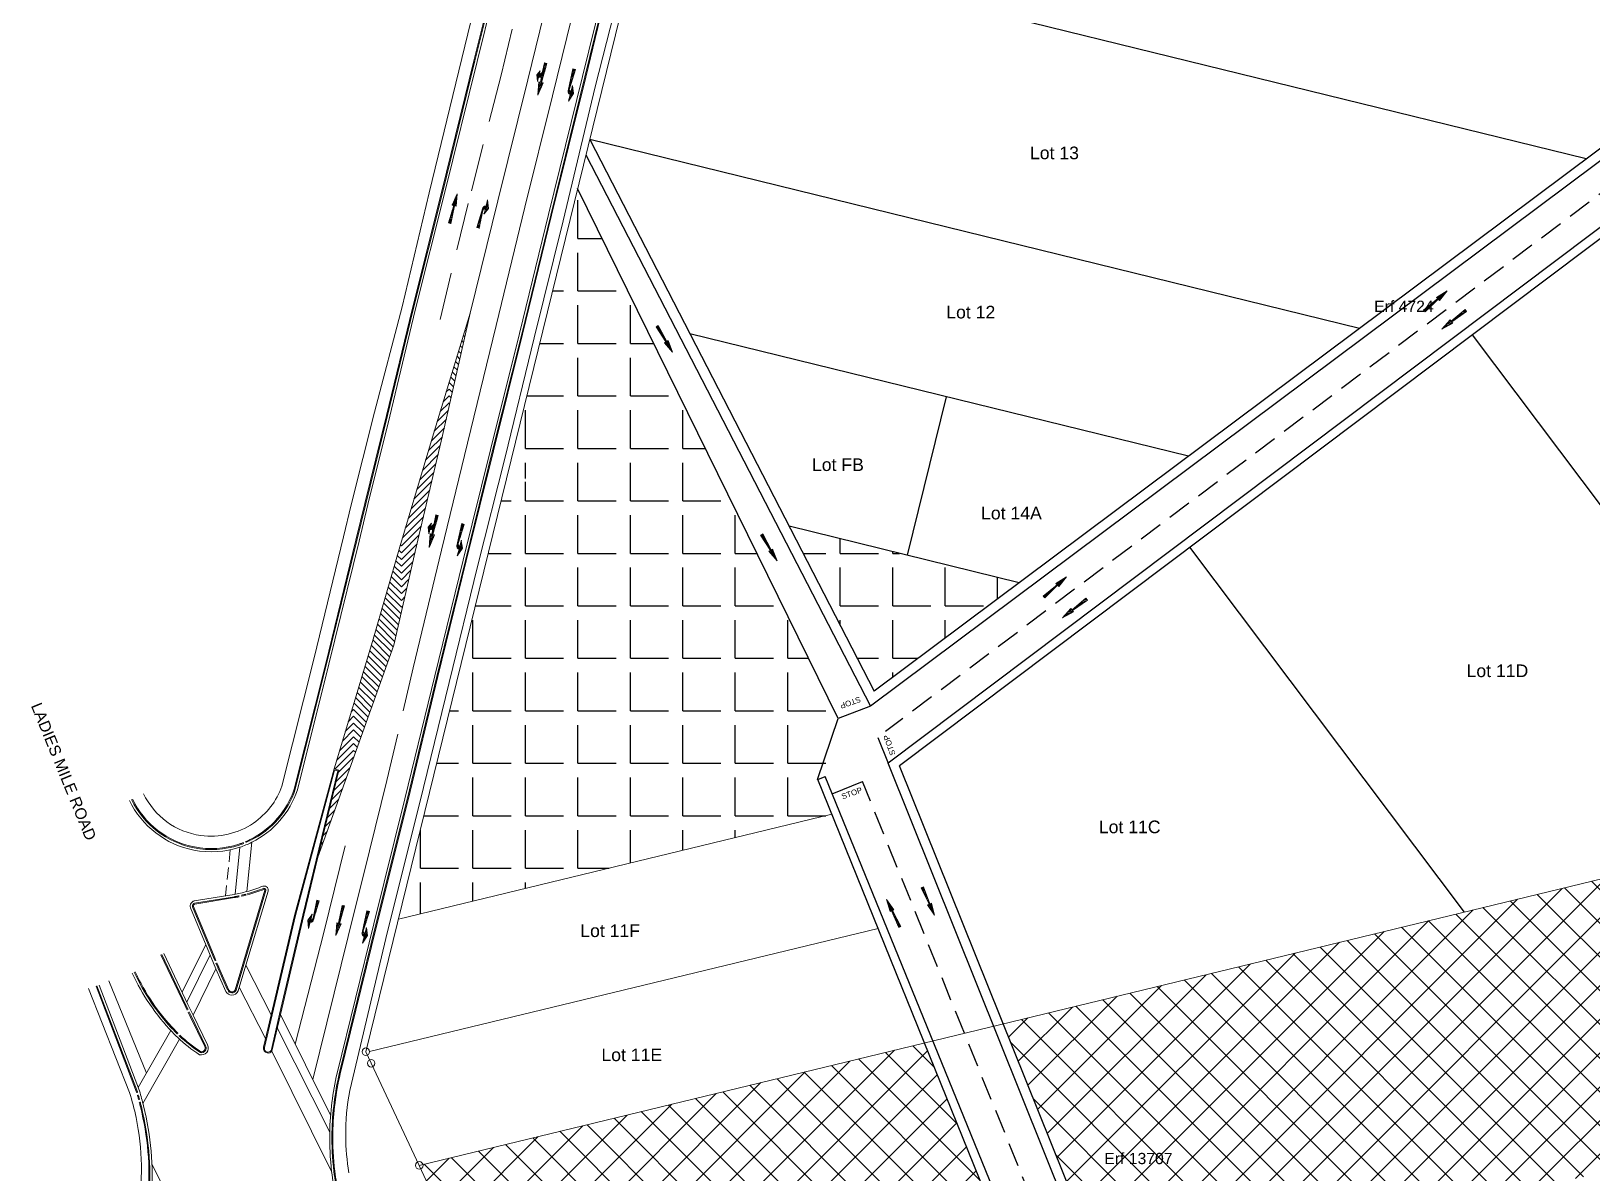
# Model space of a CAD drawing. Header units: metres. Extents: x -178 to 195, y -282 to 282.
# Drawn here: x -163.6 to 44.2, y -33.6 to 118.4 of the extents above; entities that cross this region are included whole.
import ezdxf
from ezdxf.enums import TextEntityAlignment as Align

# ---------------------------------------------------------------- set-up
doc = ezdxf.new("R2010")
doc.units = ezdxf.units.M
doc.linetypes.add('DASHED2', pattern=[9.525, 6.35, -3.175])
doc.linetypes.add('HIDDEN2', pattern=[4.7625, 3.175, -1.5875])
doc.layers.add('CADASTRAL', color=7, linetype='Continuous')
for name, color, linetype, lineweight in [('my_cadastral', 14, 'Continuous', 0), ('my_movement_network', 250, 'Continuous', 0), ('my_open_space', 14, 'Continuous', 0), ('ROAD_PAINT', 12, 'Continuous', 0), ('ROADS', 5, 'Continuous', 0)]:
    doc.layers.add(name, color=color, linetype=linetype, lineweight=lineweight)
doc.styles.add('Arial', font='arial.ttf', dxfattribs={"height": 1.68})
pattern_1 = [(0, (0, 0), (0, 6.985), [5.08, -1.905]), (90, (0, 0), (-6.985, 4e-16), [5.08, -1.905])]

msp = doc.modelspace()

# ---------------------------------------------------------------- hatches: boundary and pattern name
at = {"layer": 'my_cadastral', "linetype": 'HIDDEN2', "lineweight": -3}
h = msp.add_hatch(dxfattribs=at)
h.set_pattern_fill('ANSI37', color=0)
h.paths.add_polyline_path([(-44.67, -16.27), (-111.42, -32.45, -0.357638), (-111.7, -33.02), (-96.18, -66.44, -0.474946), (-95.48, -66.78), (-30.43, -51.42)])
h.paths.add_polyline_path([(96.31, 17.49, -0.226412), (96.04, 17.83), (-34.17, -13.72), (-20.02, -48.96), (75.03, -26.52, -0.628721), (75.73, -25.95)])
h.paths.add_polyline_path([(-69.29, -60.59), (-95.48, -66.78, -0.356504), (-95.76, -67.35), (-75.96, -110.2, -0.474443), (-75.26, -110.54), (-50.37, -104.67)])
h.paths.add_polyline_path([(-21.11, -32.81), (-11.25, -32.81), (-11.25, -30.49), (-21.11, -30.49)], flags=24)
h = msp.add_hatch(dxfattribs=at)
h.set_pattern_fill('ANSI36', color=0)
h.paths.add_polyline_path([(-30.43, -51.42), (-69.29, -60.59), (-50.37, -104.67), (-12.48, -95.73)])
h.paths.add_polyline_path([(75.3, -26.86, -0.227932), (75.03, -26.52), (-20.02, -48.96), (-2.2, -93.3), (49.12, -81.2, -0.628681), (49.82, -80.63)])
h.paths.add_polyline_path([(-17.24, -72.78), (-7.38, -72.78), (-7.38, -70.45), (-17.24, -70.45)], flags=25)
at = {"layer": 'my_open_space', "lineweight": -3, "true_color": 0x58ba48}
h = msp.add_hatch(dxfattribs=at)
h.set_pattern_fill('ANGLE', color=85)
h.set_pattern_definition(pattern_1)
edge = h.paths.add_edge_path()
edge.add_line((-90.83, 97.48), (-100.15, 59.49))
edge.add_line((-100.15, 59.49), (-97.59, 58.89))
edge.add_arc((-97.65, 58.65), 0.25, 0, 76.8649, ccw=False)
edge.add_arc((-97.65, 58.65), 0.25, -180, 0, ccw=False)
edge.add_arc((-97.65, 58.65), 0.25, 76.8649, 180, ccw=False)
edge.add_line((-97.59, 58.89), (-99.16, 59.26))
edge.add_arc((-99.22, 59.01), 0.25, 0, 76.8649, ccw=False)
edge.add_arc((-99.22, 59.01), 0.25, -180, 0, ccw=False)
edge.add_arc((-99.22, 59.01), 0.25, 76.8649, 180, ccw=False)
edge.add_line((-99.16, 59.26), (-100.15, 59.49))
edge.add_line((-100.15, 59.49), (-114.7, 0.19))
edge.add_line((-114.7, 0.19), (-57, 14.17))
edge.add_line((-57, 14.17), (-56.16, 26.9))
edge.add_line((-56.16, 26.9), (-90.83, 97.48))
h = msp.add_hatch(dxfattribs=at)
h.set_pattern_fill('ANGLE', color=85)
h.set_pattern_definition(pattern_1)
h.paths.add_polyline_path([(-32.05, 44.99), (-62.67, 52.51), (-51.35, 30.56)])
at = {"layer": 'ROAD_PAINT', "linetype": 'Continuous', "lineweight": 0}
h = msp.add_hatch(dxfattribs=at)
h.set_pattern_fill('LT124 RAILW', color=2, scale=0.5, style=0)
h.set_pattern_definition([(45, (0, 0), (1e-16, 0.9071424), [8.98026, -8.98026]), (135, (0, 0), (-1e-16, -0.9071424), [8.98026, -8.98026])])
h.paths.add_polyline_path([(-122.62, 20.02), (-125.41, 8.46), (-121.44, 19.54), (-115.31, 36.67), (-112.44, 49.15), (-108.8, 64.58), (-105.13, 80.89), (-110.02, 64.82), (-114.51, 49.76), (-118.16, 37.18), (-123.26, 20.21)], flags=0)

# ---------------------------------------------------------------- linework, layer by layer
at = {"layer": 'CADASTRAL', "color": 1, "linetype": 'Continuous', "lineweight": 0}
for p, q in [((-119.03, -17.44), (-64.1, 206.42)), ((-111.91, -32.56), (96.52, 17.95)), ((-118.32, -18.98), (-119.03, -17.44)), ((-111.91, -32.56), (-118.32, -18.98)), ((-95.97, -66.89), (-111.91, -32.56))]:
    msp.add_line(p, q, dxfattribs=at)
at = {"layer": 'CADASTRAL', "color": 30, "linetype": 'Continuous', "lineweight": 0, "true_color": 0xf8991e}
for p, q in [((-114.7, 0.19), (-57, 14.17)), ((-118.53, -17.42), (-50.84, -1.02))]:
    msp.add_line(p, q, dxfattribs=at)
at = {"layer": 'CADASTRAL', "color": 1, "linetype": 'Continuous', "lineweight": 0}
for centre in [(-119.03, -17.44), (-118.32, -18.98), (-111.91, -32.56)]:
    msp.add_circle(centre, 0.5, dxfattribs=at)
at = {"layer": 'my_cadastral', "color": 30, "lineweight": -3, "true_color": 0xf8991e}
for p, q in [((43.43, 101.41), (-82.3, 132.26)), ((13.24, 78.84), (-89.23, 103.99)), ((-9.53, 61.82), (-75.88, 78.1)), ((77, 13.22), (28.28, 77.98)), ((-46.91, 48.64), (-41.74, 69.73)), ((-32.05, 44.99), (-62.67, 52.51)), ((27.21, 1.15), (-9.32, 49.7))]:
    msp.add_line(p, q, dxfattribs=at)
at = {"layer": 'my_movement_network', "color": 7, "linetype": 'HIDDEN2', "lineweight": -3, "true_color": 0xffffff}
for p, q in [((116.13, 150.04), (-49.84, 25.19)), ((-7.16, -94.42), (-52.91, 18.52))]:
    msp.add_line(p, q, dxfattribs=at)
at = {"layer": 'my_movement_network', "color": 7, "lineweight": -3, "true_color": 0xffffff}
for p, q in [((97.02, 141.46), (-51.35, 30.56)), ((98.32, 140.8), (-51.86, 28.54)), ((73.42, 113.46), (-49.5, 20.99)), ((74.15, 112.49), (-47.97, 20.63)), ((-89.23, 103.99), (-51.35, 30.56)), ((-89.75, 101.96), (-51.86, 28.54)), ((-56.16, 26.9), (-90.83, 97.48)), ((-51.86, 28.55), (-56.16, 26.9)), ((-50.89, 24.39), (-49.5, 20.99)), ((-0.1, -101.98), (-49.5, 20.99)), ((-12.48, -95.73), (-58.87, 18.8)), ((-10.49, -96.98), (-57.9, 19.21)), ((1.67, -102.94), (-47.97, 20.63)), ((-56.95, 16.88), (-52.91, 18.52))]:
    msp.add_line(p, q, dxfattribs=at)
at = {"layer": 'my_movement_network', "color": 0, "lineweight": -3}
for p, q in [((-58.88, 18.81), (-56.16, 26.9)), ((-58.87, 18.8), (-57.9, 19.21)), ((-57.9, 19.21), (-57.9, 19.21))]:
    msp.add_line(p, q, dxfattribs=at)
at = {"layer": 'ROAD_PAINT', "color": 7, "linetype": 'DASHED2', "lineweight": 0}
for p, q in [((-97.33, 127.95), (-101.02, 112.53)), ((-101.02, 112.53), (-105.4, 95.45)), ((-105.4, 95.45), (-109.78, 77.43)), ((-116.24, 18.67), (-112.72, 33.65))]:
    msp.add_line(p, q, dxfattribs=at)
at = {"layer": 'ROAD_PAINT', "color": 7, "linetype": 'Continuous', "lineweight": 0}
for p, q in [((-93.77, 127.11), (-97.48, 111.94)), ((-94.18, 109.79), (-90.14, 126.23)), ((-96.25, 112.57), (-95.83, 113.12)), ((-96.18, 111.69), (-96.25, 112.57)), ((-95.86, 112.68), (-96.24, 112.45)), ((-95.27, 112.9), (-96.23, 112.32)), ((-95.92, 112.79), (-96.23, 112.6)), ((-95.32, 112.73), (-96.22, 112.18)), ((-96.04, 112.27), (-96.18, 111.69)), ((-96.04, 112.27), (-95.94, 112.26)), ((-95.87, 112.95), (-96.03, 112.86)), ((-95.83, 113.12), (-95.95, 112.65)), ((-95.95, 112.65), (-95.83, 112.69)), ((-95.94, 112.26), (-95.83, 112.26)), ((-95.37, 112.56), (-95.87, 112.26)), ((-95.83, 113.11), (-95.84, 113.11)), ((-95.83, 112.69), (-95.73, 112.75)), ((-95.83, 112.26), (-95.73, 112.28)), ((-95.63, 112.32), (-95.77, 111.62)), ((-95.73, 112.75), (-95.63, 112.82)), ((-95.73, 112.28), (-95.63, 112.32)), ((-95.47, 112.22), (-95.68, 112.1)), ((-94.92, 114.1), (-95.66, 111.59)), ((-95.22, 113.07), (-95.66, 112.81)), ((-95.42, 112.39), (-95.65, 112.25)), ((-95.63, 112.82), (-95.56, 112.92)), ((-95.56, 112.92), (-95.5, 113.02)), ((-95.26, 114.19), (-95.5, 113.02)), ((-95.17, 113.24), (-95.49, 113.04)), ((-95.12, 113.41), (-95.46, 113.2)), ((-95.07, 113.58), (-95.43, 113.36)), ((-95.02, 113.75), (-95.4, 113.52)), ((-94.97, 113.91), (-95.36, 113.68)), ((-94.92, 114.08), (-95.33, 113.84)), ((-95.06, 114.14), (-95.3, 113.99)), ((-95.22, 114.18), (-95.27, 114.15)), ((-94.92, 114.1), (-95.26, 114.19)), ((-91.46, 113.38), (-92.1, 110.44)), ((-91.12, 113.29), (-91.93, 110.72)), ((-91.47, 112.19), (-91.76, 112.02)), ((-91.42, 112.35), (-91.72, 112.18)), ((-91.37, 112.52), (-91.69, 112.33)), ((-91.32, 112.68), (-91.66, 112.48)), ((-91.26, 112.85), (-91.62, 112.64)), ((-91.21, 113.01), (-91.59, 112.79)), ((-91.16, 113.18), (-91.56, 112.95)), ((-91.17, 113.3), (-91.52, 113.1)), ((-91.33, 113.35), (-91.49, 113.26)), ((-91.12, 113.29), (-91.46, 113.38)), ((-97.48, 111.94), (-101.45, 95.81)), ((-96.08, 112.13), (-96.21, 112.05)), ((-96.12, 111.97), (-96.2, 111.92)), ((-96.16, 111.81), (-96.19, 111.79)), ((-96.14, 109.87), (-96.01, 111.67)), ((-96.14, 109.87), (-95.43, 111.53)), ((-95.98, 110.24), (-96.12, 110.16)), ((-95.9, 110.43), (-96.11, 110.3)), ((-95.82, 110.62), (-96.1, 110.45)), ((-95.74, 110.81), (-96.09, 110.6)), ((-95.66, 110.99), (-96.08, 110.74)), ((-95.58, 111.18), (-96.07, 110.89)), ((-95.5, 111.37), (-96.05, 111.03)), ((-95.45, 111.54), (-96.04, 111.18)), ((-95.62, 111.58), (-96.03, 111.33)), ((-95.78, 111.62), (-96.02, 111.47)), ((-95.77, 111.62), (-96.01, 111.67)), ((-95.94, 111.66), (-96.01, 111.62)), ((-95.62, 111.71), (-95.77, 111.62)), ((-95.57, 111.88), (-95.74, 111.78)), ((-95.52, 112.05), (-95.71, 111.94)), ((-95.43, 111.53), (-95.66, 111.59)), ((-91.89, 110.46), (-92.11, 110.34)), ((-92.1, 110.44), (-92.11, 110.36)), ((-92.11, 110.36), (-92.1, 110.29)), ((-92.1, 110.29), (-92.08, 110.22)), ((-91.94, 110.57), (-92.09, 110.48)), ((-91.8, 110.38), (-92.08, 110.22)), ((-92.08, 110.22), (-92.05, 110.15)), ((-91.94, 110.7), (-92.06, 110.63)), ((-92.05, 110.15), (-92.01, 110.09)), ((-91.89, 110.87), (-92.02, 110.79)), ((-91.42, 110.46), (-92.02, 110.11)), ((-91.83, 111.03), (-91.99, 110.94)), ((-91.78, 111.2), (-91.96, 111.1)), ((-91.93, 110.73), (-91.94, 110.68)), ((-91.94, 110.68), (-91.94, 110.62)), ((-91.94, 110.62), (-91.94, 110.57)), ((-91.94, 110.57), (-91.92, 110.52)), ((-91.4, 110.34), (-91.93, 110.03)), ((-91.73, 111.36), (-91.92, 111.25)), ((-91.92, 110.52), (-91.89, 110.47)), ((-91.68, 111.53), (-91.89, 111.41)), ((-91.89, 110.47), (-91.86, 110.43)), ((-91.63, 111.69), (-91.86, 111.56)), ((-91.86, 110.43), (-91.82, 110.4)), ((-91.38, 110.22), (-91.83, 109.96)), ((-91.57, 111.86), (-91.82, 111.71)), ((-91.82, 110.4), (-91.77, 110.37)), ((-91.52, 112.02), (-91.79, 111.87)), ((-91.77, 110.37), (-91.72, 110.35)), ((-91.52, 111.11), (-91.72, 110.35)), ((-91.44, 110.59), (-91.7, 110.44)), ((-91.46, 110.71), (-91.66, 110.6)), ((-91.48, 110.84), (-91.61, 110.76)), ((-91.5, 110.96), (-91.57, 110.92)), ((-91.52, 111.08), (-91.53, 111.08)), ((-91.37, 110.1), (-91.52, 111.11)), ((-97.86, 94.98), (-94.18, 109.79)), ((-96.06, 110.05), (-96.13, 110.01)), ((-91.37, 110.1), (-92.06, 109.08)), ((-91.82, 109.98), (-92.06, 109.08)), ((-91.98, 109.2), (-92.04, 109.16)), ((-92.01, 110.09), (-91.95, 110.04)), ((-91.83, 109.42), (-91.99, 109.32)), ((-91.95, 110.04), (-91.89, 110.01)), ((-91.68, 109.64), (-91.95, 109.48)), ((-91.53, 109.86), (-91.91, 109.64)), ((-91.89, 110.01), (-91.82, 109.98)), ((-91.38, 110.09), (-91.87, 109.8)), ((-106.89, 96.77), (-107.55, 95.24)), ((-107.52, 95.31), (-106.98, 95.64)), ((-107.44, 95.48), (-106.97, 95.77)), ((-107.37, 95.66), (-106.96, 95.91)), ((-107.29, 95.83), (-106.95, 96.04)), ((-107.22, 96), (-106.94, 96.18)), ((-107.15, 96.18), (-106.93, 96.31)), ((-107.07, 96.35), (-106.92, 96.44)), ((-106.89, 96.77), (-107.02, 95.11)), ((-107, 96.52), (-106.91, 96.58)), ((-106.92, 96.7), (-106.9, 96.71)), ((-101.45, 95.81), (-105.13, 80.89)), ((-103.02, 95.12), (-102.82, 95.94)), ((-102.92, 95.53), (-102.79, 95.61)), ((-102.88, 95.68), (-102.8, 95.73)), ((-102.85, 95.82), (-102.81, 95.85)), ((-102.71, 94.82), (-102.82, 95.94)), ((-108.01, 92.87), (-107.33, 95.19)), ((-107.89, 93.29), (-107.55, 93.49)), ((-107.84, 93.45), (-107.53, 93.64)), ((-107.8, 93.6), (-107.5, 93.78)), ((-107.75, 93.76), (-107.47, 93.93)), ((-107.71, 93.91), (-107.44, 94.07)), ((-107.69, 92.79), (-107.23, 95.16)), ((-107.66, 94.07), (-107.41, 94.22)), ((-107.62, 94.22), (-107.38, 94.37)), ((-107.57, 94.38), (-107.36, 94.51)), ((-107.55, 95.24), (-107.33, 95.19)), ((-107.52, 94.54), (-107.33, 94.66)), ((-107.48, 94.69), (-107.3, 94.8)), ((-107.46, 95.22), (-106.99, 95.5)), ((-107.43, 94.85), (-107.27, 94.95)), ((-107.39, 95), (-107.24, 95.09)), ((-107.34, 95.16), (-107, 95.37)), ((-107.23, 95.16), (-107.02, 95.11)), ((-107.16, 95.14), (-107.01, 95.24)), ((-104.23, 92.26), (-103.44, 94.88)), ((-103.92, 92.18), (-103.43, 94.58)), ((-103.9, 93.34), (-103.65, 93.49)), ((-103.86, 93.49), (-103.63, 93.63)), ((-103.81, 93.64), (-103.6, 93.77)), ((-103.77, 93.79), (-103.57, 93.91)), ((-103.72, 93.94), (-103.54, 94.05)), ((-103.68, 94.09), (-103.51, 94.19)), ((-103.63, 94.24), (-103.48, 94.33)), ((-103.59, 94.39), (-103.46, 94.47)), ((-103.54, 94.54), (-103.42, 94.61)), ((-103.5, 94.69), (-102.74, 95.14)), ((-103.45, 94.84), (-102.75, 95.26)), ((-103.42, 94.94), (-103.44, 94.88)), ((-103.42, 94.62), (-103.44, 94.57)), ((-103.38, 94.99), (-103.42, 94.94)), ((-103.4, 94.66), (-103.42, 94.62)), ((-103.37, 94.7), (-103.4, 94.66)), ((-103.34, 95.04), (-103.38, 94.99)), ((-103.34, 94.73), (-103.37, 94.7)), ((-103.36, 95.02), (-103.21, 95.11)), ((-103.28, 95.08), (-103.34, 95.04)), ((-103.29, 94.76), (-103.34, 94.73)), ((-103.25, 94.77), (-103.29, 94.76)), ((-103.22, 95.11), (-103.28, 95.08)), ((-102.71, 94.82), (-103.28, 94.09)), ((-103.28, 94.09), (-103.11, 94.78)), ((-103.2, 94.78), (-103.25, 94.77)), ((-103.24, 94.23), (-103.11, 94.31)), ((-103.16, 95.12), (-103.22, 95.11)), ((-103.21, 94.37), (-102.93, 94.54)), ((-103.15, 94.79), (-103.2, 94.78)), ((-103.17, 94.52), (-102.76, 94.77)), ((-103.09, 95.13), (-103.16, 95.12)), ((-103.11, 94.78), (-103.15, 94.79)), ((-103.14, 94.78), (-102.73, 95.03)), ((-103.14, 94.66), (-102.72, 94.91)), ((-103.02, 95.12), (-103.09, 95.13)), ((-102.99, 95.24), (-102.77, 95.38)), ((-102.95, 95.39), (-102.78, 95.5)), ((-101.68, 79.22), (-97.86, 94.98)), ((-108.01, 92.87), (-107.69, 92.79)), ((-107.98, 92.98), (-107.61, 93.2)), ((-107.96, 92.86), (-107.64, 93.06)), ((-107.93, 93.13), (-107.58, 93.35)), ((-107.81, 92.82), (-107.67, 92.91)), ((-104.23, 92.26), (-103.92, 92.18)), ((-104.22, 92.28), (-103.85, 92.5)), ((-104.17, 92.44), (-103.82, 92.64)), ((-104.13, 92.59), (-103.8, 92.78)), ((-104.11, 92.23), (-103.88, 92.36)), ((-104.08, 92.74), (-103.77, 92.93)), ((-104.04, 92.89), (-103.74, 93.07)), ((-103.99, 93.04), (-103.71, 93.21)), ((-103.96, 92.19), (-103.91, 92.22)), ((-103.95, 93.19), (-103.68, 93.35)), ((24.91, 83.85), (23.51, 82.96)), ((23.74, 83.1), (24.29, 83.07)), ((24.91, 83.85), (23.88, 82.55)), ((23.9, 83.2), (24.38, 83.18)), ((24.05, 83.3), (24.46, 83.28)), ((24.21, 83.41), (24.54, 83.39)), ((24.37, 83.51), (24.63, 83.49)), ((24.53, 83.61), (24.71, 83.6)), ((24.69, 83.71), (24.8, 83.7)), ((24.85, 83.81), (24.88, 83.81)), ((21.79, 81.27), (23.66, 82.8)), ((21.79, 81.27), (22.01, 81.03)), ((21.82, 81.23), (22.2, 81.21)), ((21.88, 81.34), (22.31, 81.32)), ((21.93, 81.12), (22.1, 81.11)), ((22, 81.44), (22.41, 81.42)), ((22.01, 81.03), (23.73, 82.71)), ((22.13, 81.55), (22.52, 81.52)), ((22.25, 81.65), (22.62, 81.63)), ((22.38, 81.75), (22.73, 81.73)), ((22.51, 81.85), (22.84, 81.84)), ((22.63, 81.96), (22.94, 81.94)), ((22.76, 82.06), (23.05, 82.04)), ((22.88, 82.16), (23.15, 82.15)), ((23.01, 82.27), (23.26, 82.25)), ((23.13, 82.37), (23.36, 82.36)), ((23.26, 82.47), (23.47, 82.46)), ((23.38, 82.57), (23.58, 82.56)), ((23.51, 82.96), (23.66, 82.8)), ((23.51, 82.68), (23.68, 82.67)), ((23.57, 82.89), (24.12, 82.86)), ((23.58, 83), (24.21, 82.97)), ((23.64, 82.78), (24.04, 82.76)), ((23.73, 82.71), (23.88, 82.55)), ((23.78, 82.66), (23.96, 82.65)), ((27.3, 81.35), (25.47, 79.79)), ((27.5, 81.09), (25.53, 79.71)), ((27.41, 81.03), (26.99, 81.08)), ((27.47, 81.13), (27.1, 81.18)), ((27.38, 81.25), (27.21, 81.28)), ((27.5, 81.09), (27.3, 81.35)), ((-105.13, 80.89), (-110.02, 64.82)), ((-108.8, 64.58), (-105.13, 80.89)), ((-105.48, 63.58), (-101.68, 79.22)), ((-80.1, 79.24), (-80.38, 79.07)), ((-80.38, 79.07), (-79.07, 77.05)), ((-80.28, 79.13), (-80.32, 78.97)), ((-80.14, 79.21), (-80.24, 78.85)), ((-80.05, 79.14), (-80.16, 78.72)), ((-80.1, 79.24), (-78.98, 77.1)), ((-79.97, 78.99), (-80.08, 78.6)), ((24.2, 78.74), (25.33, 79.96)), ((24.2, 78.74), (25.67, 79.53)), ((24.6, 78.96), (24.42, 78.98)), ((24.77, 79.05), (24.52, 79.08)), ((24.94, 79.14), (24.61, 79.18)), ((25.1, 79.23), (24.7, 79.28)), ((25.27, 79.32), (24.79, 79.38)), ((25.43, 79.41), (24.88, 79.48)), ((25.6, 79.49), (24.97, 79.57)), ((25.61, 79.6), (25.06, 79.67)), ((25.56, 79.72), (25.15, 79.77)), ((25.42, 79.85), (25.25, 79.87)), ((25.47, 79.79), (25.33, 79.96)), ((25.69, 79.81), (25.52, 79.84)), ((25.67, 79.53), (25.53, 79.71)), ((25.82, 79.91), (25.63, 79.93)), ((25.95, 80), (25.74, 80.03)), ((26.09, 80.09), (25.86, 80.12)), ((26.22, 80.19), (25.97, 80.22)), ((26.35, 80.28), (26.08, 80.32)), ((26.48, 80.38), (26.2, 80.41)), ((26.62, 80.47), (26.31, 80.51)), ((26.75, 80.56), (26.42, 80.6)), ((26.88, 80.66), (26.53, 80.7)), ((27.02, 80.75), (26.65, 80.8)), ((27.15, 80.84), (26.76, 80.89)), ((27.28, 80.94), (26.87, 80.99)), ((-79.9, 78.85), (-80, 78.47)), ((-79.82, 78.71), (-79.92, 78.35)), ((-79.75, 78.56), (-79.84, 78.22)), ((-79.67, 78.42), (-79.76, 78.1)), ((-79.6, 78.28), (-79.67, 77.98)), ((-79.52, 78.13), (-79.59, 77.85)), ((-79.44, 77.99), (-79.51, 77.73)), ((-79.37, 77.84), (-79.43, 77.6)), ((-79.29, 77.7), (-79.35, 77.48)), ((-79.22, 77.56), (-79.27, 77.35)), ((-79.07, 77.05), (-79.26, 76.94)), ((-78.2, 75.66), (-79.26, 76.94)), ((-79.14, 77.41), (-79.19, 77.23)), ((-79.14, 77.01), (-79.18, 76.84)), ((-79.07, 77.27), (-79.11, 77.1)), ((-78.99, 77.13), (-79.09, 76.73)), ((-78.87, 77.17), (-79.01, 76.63)), ((-78.79, 77.21), (-78.98, 77.1)), ((-78.76, 77.14), (-78.92, 76.53)), ((-78.7, 76.96), (-78.84, 76.42)), ((-78.2, 75.66), (-78.79, 77.21)), ((24.27, 78.78), (24.24, 78.78)), ((24.44, 78.87), (24.33, 78.88)), ((-78.63, 76.79), (-78.75, 76.32)), ((-78.56, 76.61), (-78.66, 76.22)), ((-78.49, 76.44), (-78.58, 76.11)), ((-78.43, 76.26), (-78.49, 76.01)), ((-78.36, 76.08), (-78.41, 75.91)), ((-78.29, 75.91), (-78.32, 75.8)), ((-78.23, 75.73), (-78.23, 75.7)), ((-110.02, 64.82), (-114.51, 49.76)), ((-112.44, 49.15), (-108.8, 64.58)), ((-108.94, 49.34), (-105.48, 63.58)), ((-66.19, 51.48), (-66.48, 51.32)), ((-66.48, 51.32), (-65.17, 49.3)), ((-66.37, 51.38), (-66.41, 51.22)), ((-66.24, 51.46), (-66.33, 51.09)), ((-66.14, 51.39), (-66.25, 50.97)), ((-66.19, 51.48), (-65.07, 49.35)), ((-66.07, 51.24), (-66.17, 50.84)), ((-65.99, 51.1), (-66.09, 50.72)), ((-65.91, 50.95), (-66.01, 50.6)), ((-65.84, 50.81), (-65.93, 50.47)), ((-65.76, 50.67), (-65.85, 50.35)), ((-65.69, 50.52), (-65.77, 50.22)), ((-65.61, 50.38), (-65.69, 50.1)), ((-65.54, 50.24), (-65.61, 49.97)), ((-65.46, 50.09), (-65.53, 49.85)), ((-65.39, 49.95), (-65.44, 49.73)), ((-114.51, 49.76), (-118.16, 37.18)), ((-115.31, 36.67), (-112.44, 49.15)), ((-112.72, 33.65), (-108.94, 49.34)), ((-65.31, 49.8), (-65.36, 49.6)), ((-65.17, 49.3), (-65.36, 49.18)), ((-64.29, 47.91), (-65.36, 49.18)), ((-65.24, 49.66), (-65.28, 49.48)), ((-65.23, 49.26), (-65.27, 49.09)), ((-65.16, 49.52), (-65.2, 49.35)), ((-65.08, 49.37), (-65.19, 48.98)), ((-64.96, 49.42), (-65.1, 48.88)), ((-64.88, 49.46), (-65.07, 49.35)), ((-64.85, 49.39), (-65.01, 48.78)), ((-64.79, 49.21), (-64.93, 48.67)), ((-64.29, 47.91), (-64.88, 49.46)), ((-64.72, 49.03), (-64.84, 48.57)), ((-64.65, 48.86), (-64.76, 48.47)), ((-64.59, 48.68), (-64.67, 48.36)), ((-64.52, 48.51), (-64.58, 48.26)), ((-64.45, 48.33), (-64.5, 48.16)), ((-64.39, 48.15), (-64.41, 48.05)), ((-64.32, 47.98), (-64.33, 47.95)), ((-25.75, 45.78), (-27.16, 44.89)), ((-25.75, 45.78), (-26.79, 44.48)), ((-25.82, 45.74), (-25.79, 45.74)), ((-28.88, 43.2), (-27.01, 44.73)), ((-28.66, 42.96), (-26.94, 44.65)), ((-28.29, 43.68), (-27.94, 43.66)), ((-28.16, 43.79), (-27.83, 43.77)), ((-28.04, 43.89), (-27.73, 43.87)), ((-27.91, 43.99), (-27.62, 43.98)), ((-27.79, 44.09), (-27.52, 44.08)), ((-27.66, 44.2), (-27.41, 44.18)), ((-27.53, 44.3), (-27.3, 44.29)), ((-27.41, 44.4), (-27.2, 44.39)), ((-27.28, 44.51), (-27.09, 44.5)), ((-27.16, 44.89), (-27.01, 44.73)), ((-27.16, 44.61), (-26.99, 44.6)), ((-27.1, 44.82), (-26.54, 44.79)), ((-27.09, 44.93), (-26.46, 44.9)), ((-27.03, 44.71), (-26.63, 44.69)), ((-26.94, 44.65), (-26.79, 44.48)), ((-26.93, 45.03), (-26.38, 45)), ((-26.89, 44.59), (-26.71, 44.58)), ((-26.77, 45.14), (-26.29, 45.11)), ((-26.61, 45.24), (-26.21, 45.21)), ((-26.45, 45.34), (-26.12, 45.32)), ((-26.3, 45.44), (-26.04, 45.42)), ((-26.14, 45.54), (-25.96, 45.53)), ((-25.98, 45.64), (-25.87, 45.63)), ((-28.88, 43.2), (-28.66, 42.96)), ((-28.84, 43.17), (-28.47, 43.14)), ((-28.79, 43.27), (-28.36, 43.25)), ((-28.74, 43.05), (-28.57, 43.04)), ((-28.67, 43.37), (-28.26, 43.35)), ((-28.54, 43.48), (-28.15, 43.46)), ((-28.41, 43.58), (-28.04, 43.56)), ((-23.19, 42.92), (-25.02, 41.36)), ((-22.98, 42.67), (-24.95, 41.28)), ((-24.54, 41.57), (-24.74, 41.6)), ((-24.4, 41.67), (-24.63, 41.7)), ((-24.27, 41.76), (-24.52, 41.79)), ((-24.14, 41.85), (-24.41, 41.89)), ((-24, 41.95), (-24.29, 41.98)), ((-23.87, 42.04), (-24.18, 42.08)), ((-23.74, 42.13), (-24.07, 42.18)), ((-23.61, 42.23), (-23.95, 42.27)), ((-23.47, 42.32), (-23.84, 42.37)), ((-23.34, 42.41), (-23.73, 42.46)), ((-23.21, 42.51), (-23.62, 42.56)), ((-23.08, 42.6), (-23.5, 42.66)), ((-23.01, 42.7), (-23.39, 42.75)), ((-23.11, 42.83), (-23.28, 42.85)), ((-22.98, 42.67), (-23.19, 42.92)), ((-26.29, 40.31), (-25.16, 41.54)), ((-26.29, 40.31), (-24.82, 41.1)), ((-26.22, 40.35), (-26.25, 40.36)), ((-26.05, 40.44), (-26.16, 40.45)), ((-25.89, 40.53), (-26.07, 40.55)), ((-25.72, 40.62), (-25.97, 40.65)), ((-25.55, 40.71), (-25.88, 40.75)), ((-25.39, 40.8), (-25.79, 40.85)), ((-25.22, 40.89), (-25.7, 40.95)), ((-25.06, 40.98), (-25.61, 41.05)), ((-24.89, 41.07), (-25.52, 41.15)), ((-24.88, 41.17), (-25.43, 41.24)), ((-24.93, 41.29), (-25.33, 41.34)), ((-25.07, 41.42), (-25.24, 41.44)), ((-25.02, 41.36), (-25.16, 41.54)), ((-24.8, 41.39), (-24.97, 41.41)), ((-24.82, 41.1), (-24.95, 41.28)), ((-24.67, 41.48), (-24.86, 41.5)), ((-118.16, 37.18), (-123.26, 20.21)), ((-115.31, 36.67), (-121.44, 19.54)), ((-125.41, 8.46), (-121.44, 19.54)), ((-116.24, 18.67), (-118.56, 9.32)), ((-134.22, 10.44), (-134.88, 3.88)), ((-136.42, 3.52), (-135.79, 9.79)), ((-124.61, -1.55), (-121.8, 9.98)), ((-118.56, 9.32), (-121.4, -2.11)), ((-44.8, 4.51), (-45.1, 4.38)), ((-45.1, 4.38), (-44.04, 2.21)), ((-44.98, 4.43), (-45.05, 4.27)), ((-44.84, 4.49), (-44.98, 4.14)), ((-44.76, 4.41), (-44.92, 4)), ((-44.7, 4.25), (-44.85, 3.87)), ((-44.8, 4.51), (-43.94, 2.26)), ((-49.7, 2.81), (-49.23, 1.21)), ((-49.7, 2.81), (-48.74, 1.45)), ((-49.67, 2.74), (-49.66, 2.77)), ((-49.62, 2.56), (-49.59, 2.66)), ((-49.57, 2.37), (-49.51, 2.55)), ((-49.51, 2.19), (-49.43, 2.44)), ((-49.46, 2.01), (-49.35, 2.33)), ((-49.41, 1.83), (-49.27, 2.22)), ((-49.36, 1.65), (-49.2, 2.11)), ((-44.64, 4.1), (-44.79, 3.74)), ((-44.58, 3.95), (-44.72, 3.61)), ((-44.53, 3.8), (-44.66, 3.47)), ((-44.47, 3.65), (-44.59, 3.34)), ((-44.41, 3.49), (-44.53, 3.21)), ((-44.35, 3.34), (-44.46, 3.07)), ((-44.3, 3.19), (-44.4, 2.94)), ((-44.24, 3.04), (-44.33, 2.81)), ((-44.18, 2.89), (-44.27, 2.67)), ((-44.04, 2.21), (-44.24, 2.13)), ((-43.34, 0.73), (-44.24, 2.13)), ((-44.12, 2.74), (-44.2, 2.54)), ((-44.11, 2.18), (-44.17, 2.02)), ((-44.07, 2.58), (-44.14, 2.41)), ((-43.95, 2.28), (-44.1, 1.9)), ((-44.01, 2.43), (-44.07, 2.27)), ((-43.82, 2.31), (-44.03, 1.79)), ((-43.72, 2.27), (-43.96, 1.68)), ((-43.74, 2.34), (-43.94, 2.26)), ((-43.68, 2.08), (-43.88, 1.56)), ((-43.34, 0.73), (-43.74, 2.34)), ((-49.3, 1.47), (-49.12, 2)), ((-49.25, 1.29), (-49.04, 1.89)), ((-49.23, 1.21), (-49.03, 1.31)), ((-49.15, 1.25), (-48.96, 1.78)), ((-48.08, -0.91), (-49.03, 1.31)), ((-49.02, 1.28), (-48.89, 1.67)), ((-48.96, 1.14), (-48.9, 1.3)), ((-48.93, 1.36), (-48.74, 1.45)), ((-47.79, -0.76), (-48.93, 1.36)), ((-48.89, 0.99), (-48.83, 1.17)), ((-48.87, 1.39), (-48.81, 1.56)), ((-48.83, 0.84), (-48.76, 1.04)), ((-48.77, 0.69), (-48.69, 0.91)), ((-48.7, 0.54), (-48.62, 0.78)), ((-48.64, 0.39), (-48.55, 0.64)), ((-48.57, 0.24), (-48.48, 0.51)), ((-48.51, 0.09), (-48.41, 0.38)), ((-48.45, -0.06), (-48.34, 0.25)), ((-48.38, -0.21), (-48.27, 0.12)), ((-43.63, 1.9), (-43.81, 1.45)), ((-43.59, 1.72), (-43.74, 1.34)), ((-43.54, 1.53), (-43.66, 1.23)), ((-43.5, 1.35), (-43.59, 1.11)), ((-43.45, 1.17), (-43.52, 1)), ((-43.41, 0.99), (-43.44, 0.89)), ((-43.36, 0.8), (-43.37, 0.77)), ((-128.42, -16.42), (-124.61, -1.55)), ((-48.32, -0.36), (-48.2, -0.01)), ((-48.25, -0.51), (-48.13, -0.14)), ((-48.19, -0.66), (-48.06, -0.27)), ((-48.13, -0.8), (-47.99, -0.4)), ((-48.08, -0.91), (-47.79, -0.76)), ((-48.04, -0.89), (-47.91, -0.53)), ((-47.9, -0.82), (-47.84, -0.66)), ((-143.46, -9.53), (-140.33, -3.17)), ((-121.4, -2.11), (-126.07, -21.15)), ((-139.75, -4.56), (-142.84, -10.83)), ((-134.99, -5.91), (-131.64, -12.51)), ((-142.02, -12.55), (-138.98, -6.4)), ((-132.38, -15.67), (-135.88, -8.86)), ((-130.81, -14.26), (-123.83, -28.16)), ((-130.38, -12.47), (-123.72, -25.86)), ((-149.32, -22.21), (-144.99, -14.62)), ((-143.84, -15.76), (-148.7, -24.32)), ((-131.54, -17.36), (-123.58, -33.39)), ((-141.42, -44.66), (-147.51, -32.38))]:
    msp.add_line(p, q, dxfattribs=at)
at = {"layer": 'ROAD_PAINT', "color": 2, "linetype": 'Continuous', "lineweight": 0}
for p, q in [((-110.71, 52.39), (-110.29, 52.93)), ((-110.64, 51.51), (-110.71, 52.39)), ((-110.32, 52.5), (-110.7, 52.27)), ((-109.73, 52.72), (-110.69, 52.14)), ((-110.37, 52.61), (-110.68, 52.42)), ((-109.78, 52.55), (-110.68, 52)), ((-110.53, 51.95), (-110.67, 51.87)), ((-110.5, 52.09), (-110.64, 51.51)), ((-110.5, 52.09), (-110.39, 52.08)), ((-110.33, 52.77), (-110.49, 52.68)), ((-110.29, 52.93), (-110.4, 52.47)), ((-110.4, 52.47), (-110.29, 52.51)), ((-110.39, 52.08), (-110.29, 52.08)), ((-109.83, 52.38), (-110.33, 52.08)), ((-110.29, 52.93), (-110.29, 52.93)), ((-110.29, 52.51), (-110.18, 52.57)), ((-110.29, 52.08), (-110.19, 52.1)), ((-110.09, 52.14), (-110.23, 51.44)), ((-110.19, 52.1), (-110.09, 52.14)), ((-110.18, 52.57), (-110.09, 52.64)), ((-109.93, 52.04), (-110.13, 51.91)), ((-109.38, 53.93), (-110.11, 51.41)), ((-109.68, 52.89), (-110.11, 52.62)), ((-109.88, 52.21), (-110.1, 52.07)), ((-110.09, 52.64), (-110.01, 52.74)), ((-110.01, 52.74), (-109.95, 52.84)), ((-109.72, 54.01), (-109.95, 52.84)), ((-109.63, 53.06), (-109.95, 52.86)), ((-109.58, 53.23), (-109.92, 53.02)), ((-109.53, 53.4), (-109.89, 53.18)), ((-109.48, 53.57), (-109.85, 53.34)), ((-109.43, 53.74), (-109.82, 53.5)), ((-109.38, 53.91), (-109.79, 53.66)), ((-109.52, 53.96), (-109.76, 53.81)), ((-109.68, 54), (-109.73, 53.97)), ((-109.38, 53.93), (-109.72, 54.01)), ((-106.26, 52.85), (-106.9, 49.91)), ((-105.92, 52.76), (-106.73, 50.19)), ((-106.16, 51.99), (-106.49, 51.8)), ((-106.11, 52.15), (-106.45, 51.95)), ((-106.06, 52.32), (-106.42, 52.11)), ((-106.01, 52.48), (-106.39, 52.26)), ((-105.96, 52.65), (-106.35, 52.42)), ((-105.97, 52.77), (-106.32, 52.57)), ((-106.13, 52.82), (-106.28, 52.73)), ((-105.92, 52.76), (-106.26, 52.85)), ((-110.57, 51.79), (-110.66, 51.74)), ((-110.61, 51.62), (-110.64, 51.6)), ((-110.59, 49.69), (-110.46, 51.49)), ((-110.59, 49.69), (-109.88, 51.35)), ((-110.51, 49.87), (-110.58, 49.83)), ((-110.43, 50.06), (-110.57, 49.98)), ((-110.35, 50.25), (-110.56, 50.12)), ((-110.27, 50.44), (-110.55, 50.27)), ((-110.19, 50.63), (-110.54, 50.41)), ((-110.11, 50.81), (-110.53, 50.56)), ((-110.03, 51), (-110.52, 50.71)), ((-109.95, 51.19), (-110.51, 50.85)), ((-109.9, 51.36), (-110.49, 51)), ((-110.07, 51.4), (-110.48, 51.14)), ((-110.23, 51.44), (-110.47, 51.29)), ((-110.23, 51.44), (-110.46, 51.49)), ((-110.39, 51.48), (-110.46, 51.44)), ((-110.07, 51.53), (-110.23, 51.44)), ((-110.03, 51.7), (-110.19, 51.6)), ((-109.98, 51.87), (-110.16, 51.76)), ((-109.88, 51.35), (-110.11, 51.41)), ((-106.68, 49.93), (-106.9, 49.81)), ((-106.9, 49.91), (-106.9, 49.83)), ((-106.73, 50.04), (-106.89, 49.95)), ((-106.73, 50.18), (-106.85, 50.1)), ((-106.68, 50.34), (-106.82, 50.26)), ((-106.22, 49.93), (-106.82, 49.58)), ((-106.63, 50.5), (-106.79, 50.41)), ((-106.58, 50.67), (-106.75, 50.57)), ((-106.73, 50.2), (-106.74, 50.15)), ((-106.74, 50.15), (-106.74, 50.09)), ((-106.74, 50.09), (-106.73, 50.04)), ((-106.73, 50.04), (-106.71, 49.99)), ((-106.53, 50.83), (-106.72, 50.72)), ((-106.71, 49.99), (-106.69, 49.94)), ((-106.47, 51), (-106.69, 50.88)), ((-106.69, 49.94), (-106.65, 49.9)), ((-106.42, 51.16), (-106.65, 51.03)), ((-106.65, 49.9), (-106.61, 49.87)), ((-106.37, 51.33), (-106.62, 51.18)), ((-106.61, 49.87), (-106.57, 49.84)), ((-106.32, 51.49), (-106.59, 51.34)), ((-106.27, 51.66), (-106.55, 51.49)), ((-106.21, 51.82), (-106.52, 51.65)), ((-106.32, 50.58), (-106.52, 49.82)), ((-106.24, 50.06), (-106.5, 49.91)), ((-106.26, 50.18), (-106.45, 50.07)), ((-106.28, 50.31), (-106.41, 50.23)), ((-106.3, 50.43), (-106.37, 50.39)), ((-106.31, 50.55), (-106.33, 50.55)), ((-106.16, 49.57), (-106.32, 50.58)), ((-106.9, 49.83), (-106.9, 49.76)), ((-106.9, 49.76), (-106.88, 49.69)), ((-106.59, 49.85), (-106.88, 49.69)), ((-106.88, 49.69), (-106.85, 49.62)), ((-106.16, 49.57), (-106.86, 48.55)), ((-106.62, 49.45), (-106.86, 48.55)), ((-106.85, 49.62), (-106.8, 49.56)), ((-106.78, 48.67), (-106.83, 48.63)), ((-106.8, 49.56), (-106.75, 49.51)), ((-106.62, 48.89), (-106.79, 48.79)), ((-106.75, 49.51), (-106.69, 49.48)), ((-106.47, 49.11), (-106.75, 48.95)), ((-106.2, 49.81), (-106.73, 49.5)), ((-106.32, 49.33), (-106.71, 49.11)), ((-106.69, 49.48), (-106.62, 49.45)), ((-106.17, 49.56), (-106.66, 49.27)), ((-106.18, 49.69), (-106.62, 49.43)), ((-106.57, 49.84), (-106.52, 49.82)), ((-125.55, 2.74), (-126.03, 0.34)), ((-125.24, 2.66), (-126.02, 0.04)), ((-125.39, 2.18), (-125.7, 1.99)), ((-125.34, 2.33), (-125.67, 2.13)), ((-125.3, 2.48), (-125.64, 2.27)), ((-125.25, 2.63), (-125.62, 2.41)), ((-125.36, 2.69), (-125.59, 2.55)), ((-125.5, 2.73), (-125.56, 2.69)), ((-125.24, 2.66), (-125.55, 2.74)), ((-126.75, 0.09), (-126.19, 0.83)), ((-126.75, 0.09), (-126.65, -1.02)), ((-126.33, 0.25), (-126.74, 0.01)), ((-126.33, 0.13), (-126.73, -0.11)), ((-125.97, 0.23), (-126.72, -0.23)), ((-126.3, 0.4), (-126.71, 0.15)), ((-126.01, 0.08), (-126.71, -0.34)), ((-126.26, 0.55), (-126.53, 0.38)), ((-126.19, 0.83), (-126.36, 0.14)), ((-126.22, 0.69), (-126.36, 0.61)), ((-126.36, 0.14), (-126.31, 0.13)), ((-126.31, 0.13), (-126.26, 0.13)), ((-126.26, 0.13), (-126.22, 0.14)), ((-126.22, 0.14), (-126.17, 0.16)), ((-126.17, 0.16), (-126.13, 0.19)), ((-126.13, 0.19), (-126.09, 0.22)), ((-126.09, 0.22), (-126.07, 0.26)), ((-126.07, 0.26), (-126.04, 0.3)), ((-126.05, -0.02), (-126.02, 0.04)), ((-125.92, 0.38), (-126.04, 0.3)), ((-126.04, 0.3), (-126.03, 0.35)), ((-125.88, 0.53), (-126.01, 0.45)), ((-125.83, 0.68), (-125.98, 0.59)), ((-125.79, 0.83), (-125.95, 0.73)), ((-125.74, 0.98), (-125.93, 0.87)), ((-125.7, 1.13), (-125.9, 1.01)), ((-125.65, 1.28), (-125.87, 1.15)), ((-125.61, 1.43), (-125.84, 1.29)), ((-125.56, 1.58), (-125.81, 1.43)), ((-125.52, 1.73), (-125.78, 1.57)), ((-125.47, 1.88), (-125.76, 1.71)), ((-125.43, 2.03), (-125.73, 1.85)), ((-122.18, 2.04), (-122.65, -0.34)), ((-122.4, 0.13), (-122.58, 0.02)), ((-121.85, 1.96), (-122.55, -0.37)), ((-122.35, 0.29), (-122.55, 0.17)), ((-122.31, 0.44), (-122.52, 0.31)), ((-122.26, 0.6), (-122.49, 0.46)), ((-122.21, 0.76), (-122.46, 0.61)), ((-122.17, 0.91), (-122.43, 0.75)), ((-122.12, 1.07), (-122.41, 0.9)), ((-122.07, 1.23), (-122.38, 1.05)), ((-122.03, 1.39), (-122.35, 1.19)), ((-121.98, 1.54), (-122.32, 1.34)), ((-121.93, 1.7), (-122.29, 1.49)), ((-121.89, 1.86), (-122.26, 1.63)), ((-121.9, 1.98), (-122.23, 1.78)), ((-122.05, 2.01), (-122.2, 1.93)), ((-121.85, 1.96), (-122.18, 2.04)), ((-118.89, 1.32), (-119.53, -1.62)), ((-118.55, 1.23), (-119.36, -1.34)), ((-118.9, 0.13), (-119.18, -0.04)), ((-118.85, 0.29), (-119.15, 0.12)), ((-118.79, 0.46), (-119.12, 0.27)), ((-118.74, 0.62), (-119.08, 0.43)), ((-118.69, 0.79), (-119.05, 0.58)), ((-118.64, 0.95), (-119.02, 0.73)), ((-118.59, 1.12), (-118.98, 0.89)), ((-118.6, 1.25), (-118.95, 1.04)), ((-118.76, 1.29), (-118.92, 1.2)), ((-118.55, 1.23), (-118.89, 1.32)), ((-126.48, -0.33), (-126.7, -0.46)), ((-126.51, -0.47), (-126.69, -0.58)), ((-126.55, -0.62), (-126.68, -0.69)), ((-126.58, -0.76), (-126.67, -0.81)), ((-126.62, -0.91), (-126.66, -0.93)), ((-126.44, -0.2), (-126.65, -1.02)), ((-126.44, -0.2), (-126.38, -0.21)), ((-126.38, -0.21), (-126.31, -0.21)), ((-126.31, -0.21), (-126.25, -0.19)), ((-126.11, -0.11), (-126.26, -0.19)), ((-126.25, -0.19), (-126.18, -0.16)), ((-126.18, -0.16), (-126.13, -0.12)), ((-126.13, -0.12), (-126.08, -0.08)), ((-126.08, -0.08), (-126.05, -0.02)), ((-123, -1.96), (-122.87, -0.29)), ((-123, -1.96), (-122.33, -0.42)), ((-122.97, -1.89), (-123, -1.9)), ((-122.89, -1.71), (-122.98, -1.77)), ((-122.82, -1.54), (-122.97, -1.63)), ((-122.74, -1.36), (-122.96, -1.5)), ((-122.67, -1.19), (-122.95, -1.36)), ((-122.59, -1.02), (-122.94, -1.23)), ((-122.52, -0.84), (-122.93, -1.09)), ((-122.44, -0.67), (-122.92, -0.96)), ((-122.36, -0.49), (-122.91, -0.82)), ((-122.42, -0.4), (-122.9, -0.69)), ((-122.54, -0.34), (-122.89, -0.55)), ((-122.72, -0.32), (-122.88, -0.42)), ((-122.65, -0.34), (-122.87, -0.29)), ((-122.49, -0.18), (-122.64, -0.27)), ((-122.45, -0.03), (-122.61, -0.13)), ((-122.33, -0.42), (-122.55, -0.37)), ((-119.31, -1.59), (-119.54, -1.72)), ((-119.53, -1.62), (-119.54, -1.69)), ((-119.54, -1.69), (-119.53, -1.77)), ((-119.53, -1.77), (-119.51, -1.84)), ((-119.36, -1.49), (-119.52, -1.58)), ((-119.22, -1.68), (-119.51, -1.84)), ((-119.51, -1.84), (-119.48, -1.91)), ((-118.79, -1.96), (-119.49, -2.98)), ((-119.36, -1.35), (-119.48, -1.42)), ((-119.48, -1.91), (-119.43, -1.96)), ((-119.31, -1.19), (-119.45, -1.27)), ((-118.85, -1.59), (-119.45, -1.94)), ((-119.43, -1.96), (-119.38, -2.01)), ((-119.26, -1.02), (-119.42, -1.12)), ((-119.21, -0.86), (-119.38, -0.96)), ((-119.38, -2.01), (-119.32, -2.05)), ((-119.36, -1.33), (-119.37, -1.38)), ((-119.37, -1.38), (-119.37, -1.44)), ((-119.37, -1.44), (-119.36, -1.49)), ((-119.36, -1.49), (-119.35, -1.54)), ((-118.83, -1.72), (-119.36, -2.03)), ((-119.16, -0.7), (-119.35, -0.81)), ((-119.35, -1.54), (-119.32, -1.59)), ((-119.11, -0.53), (-119.32, -0.65)), ((-119.32, -1.59), (-119.29, -1.63)), ((-119.32, -2.05), (-119.25, -2.08)), ((-118.8, -1.97), (-119.3, -2.26)), ((-119.29, -1.63), (-119.25, -1.66)), ((-119.05, -0.37), (-119.28, -0.5)), ((-119, -0.2), (-119.25, -0.35)), ((-119.25, -1.66), (-119.2, -1.69)), ((-118.81, -1.84), (-119.25, -2.1)), ((-118.95, -0.04), (-119.22, -0.19)), ((-119.2, -1.69), (-119.15, -1.71)), ((-118.95, -0.95), (-119.15, -1.71)), ((-118.87, -1.47), (-119.13, -1.62)), ((-118.89, -1.35), (-119.08, -1.46)), ((-118.91, -1.22), (-119.04, -1.3)), ((-118.93, -1.1), (-119, -1.14)), ((-118.95, -0.98), (-118.96, -0.98)), ((-118.79, -1.96), (-118.95, -0.95)), ((-119.25, -2.08), (-119.49, -2.98)), ((-119.41, -2.86), (-119.46, -2.89)), ((-119.26, -2.64), (-119.42, -2.74)), ((-119.11, -2.42), (-119.38, -2.58)), ((-118.95, -2.19), (-119.34, -2.42)), ((-153.25, -8), (-148.23, -20.29))]:
    msp.add_line(p, q, dxfattribs=at)
at = {"layer": 'ROAD_PAINT', "color": 7, "linetype": 'DASHED2', "lineweight": 0, "ltscale": 0.25}
msp.add_line((-137.08, 9.44), (-137.7, 3.31), dxfattribs=at)
at = {"layer": 'ROAD_PAINT', "color": 7, "linetype": 'Continuous', "lineweight": 0}
for p in [(-91.52, 111.11), (-103.28, 94.09), (-106.32, 50.58), (-118.95, -0.95)]:
    msp.add_point(p, dxfattribs=at)
at = {"layer": 'ROAD_PAINT', "color": 2, "linetype": 'Continuous', "lineweight": 0}
msp.add_point((-126.19, 0.83), dxfattribs=at)
at = {"layer": 'ROADS', "color": 9, "linetype": 'Continuous', "lineweight": 0}
for p, q in [((-106.23, 114.78), (-102.7, 129.47)), ((-100.59, 129.08), (-104.21, 114.37)), ((-86.95, 125.6), (-90.17, 112.38)), ((-84.82, 125.43), (-88.48, 110.98)), ((-110.61, 96.9), (-106.23, 114.78)), ((-104.21, 114.37), (-108.5, 96.99)), ((-90.17, 112.38), (-94.71, 94)), ((-88.48, 110.98), (-92.76, 93.16)), ((-114.21, 81.72), (-110.61, 96.9)), ((-108.5, 96.99), (-112.44, 81.27)), ((-94.71, 94), (-98.56, 78.16)), ((-92.76, 93.16), (-96.6, 77.59)), ((-117.88, 67.67), (-114.21, 81.72)), ((-112.44, 81.27), (-115.85, 67.16)), ((-98.56, 78.16), (-102.45, 62.66)), ((-96.6, 77.59), (-100.5, 61.71)), ((-120.97, 55.37), (-117.88, 67.67)), ((-115.85, 67.16), (-118.74, 55.42)), ((-102.45, 62.66), (-106.06, 48.01)), ((-100.5, 61.71), (-104.18, 47.16)), ((-122.02, 51.1), (-120.97, 55.37)), ((-118.74, 55.42), (-119.92, 50.54)), ((-125.92, 34.97), (-122.02, 51.1)), ((-119.92, 50.54), (-123.96, 34.13)), ((-106.06, 48.01), (-109.85, 32.59)), ((-104.18, 47.16), (-107.92, 31.73)), ((-125.92, 34.97), (-130.19, 17.93)), ((-123.96, 34.13), (-128.14, 17.41)), ((-109.85, 32.59), (-113.82, 16.21)), ((-107.92, 31.73), (-111.82, 15.73)), ((-113.82, 16.21), (-117.97, -0.43)), ((-111.82, 15.73), (-116.15, -1.43)), ((-141.88, 2.63), (-136.57, 3.49)), ((-134.99, -5.91), (-132.04, 3.95)), ((-142.36, 1.73), (-139.61, -4.88)), ((-117.97, -0.43), (-122.85, -20.29)), ((-116.15, -1.43), (-121.17, -22.61)), ((-145.92, -4.36), (-142.7, -11.13)), ((-139.61, -4.88), (-138.98, -6.4)), ((-136.02, -9.33), (-134.99, -5.91)), ((-138.98, -6.4), (-137.65, -9.42)), ((-150.49, -22.86), (-155.96, -9)), ((-154.54, -8.57), (-149.15, -22.66)), ((-142.7, -11.13), (-142.02, -12.55)), ((-142.02, -12.55), (-140.09, -16.54))]:
    msp.add_line(p, q, dxfattribs=at)
at = {"layer": 'ROADS', "color": 1, "linetype": 'Continuous', "lineweight": 0}
for p, q in [((-101, 129.18), (-104.63, 114.47)), ((-100.88, 129.15), (-104.51, 114.44)), ((-86.66, 125.53), (-89.88, 112.31)), ((-86.54, 125.5), (-89.76, 112.28)), ((-104.63, 114.47), (-108.91, 97.09)), ((-104.51, 114.44), (-108.79, 97.06)), ((-89.88, 112.31), (-94.42, 93.93)), ((-89.76, 112.28), (-94.29, 93.9)), ((-108.91, 97.09), (-112.85, 81.37)), ((-108.79, 97.06), (-112.73, 81.34)), ((-94.42, 93.93), (-98.27, 78.09)), ((-94.29, 93.9), (-98.15, 78.06)), ((-112.85, 81.37), (-116.27, 67.26)), ((-112.73, 81.34), (-116.14, 67.23)), ((-98.27, 78.09), (-102.16, 62.59)), ((-98.15, 78.06), (-102.04, 62.56)), ((-116.27, 67.26), (-119.15, 55.52)), ((-116.14, 67.23), (-119.03, 55.49)), ((-102.16, 62.59), (-105.77, 47.94)), ((-102.04, 62.56), (-105.65, 47.91)), ((-119.15, 55.52), (-120.34, 50.64)), ((-119.03, 55.49), (-120.22, 50.61)), ((-120.34, 50.64), (-124.37, 34.23)), ((-120.22, 50.61), (-124.25, 34.2)), ((-105.77, 47.94), (-109.56, 32.52)), ((-105.65, 47.91), (-109.44, 32.49)), ((-124.37, 34.23), (-128.55, 17.53)), ((-124.25, 34.2), (-128.43, 17.5)), ((-109.56, 32.52), (-113.53, 16.14)), ((-109.44, 32.49), (-113.41, 16.11)), ((-128.53, 0.71), (-123.26, 20.21)), ((-128.41, 0.68), (-123.18, 20.06)), ((-122.77, 19.93), (-127.4, 0.76)), ((-122.62, 20.02), (-127.28, 0.73)), ((-123.26, 20.21), (-122.62, 20.02)), ((-123.18, 20.06), (-122.77, 19.93)), ((-113.53, 16.14), (-117.68, -0.5)), ((-113.41, 16.11), (-117.56, -0.53)), ((-141.82, 2.33), (-136.52, 3.2)), ((-141.79, 2.21), (-136.5, 3.08)), ((-135.4, -5.79), (-132.45, 4.07)), ((-135.28, -5.83), (-132.33, 4.03)), ((-142.08, 1.84), (-139.34, -4.76)), ((-141.97, 1.88), (-139.22, -4.72)), ((-131.64, -12.51), (-128.53, 0.71)), ((-131.51, -12.53), (-128.41, 0.68)), ((-127.4, 0.76), (-130.51, -12.44)), ((-127.28, 0.73), (-130.38, -12.47)), ((-117.68, -0.5), (-122.56, -20.36)), ((-117.56, -0.53), (-122.44, -20.39)), ((-146.3, -4.54), (-143.08, -11.32)), ((-146.19, -4.49), (-142.97, -11.26)), ((-138.59, -6.23), (-137.27, -9.23)), ((-136.42, -9.19), (-135.4, -5.79)), ((-136.3, -9.23), (-135.28, -5.83)), ((-138.71, -6.28), (-137.42, -9.2)), ((-154.94, -8.72), (-149.55, -22.8)), ((-154.82, -8.67), (-149.43, -22.76)), ((-130.51, -12.44), (-131.65, -17.31)), ((-142.4, -12.73), (-140.47, -16.72)), ((-142.29, -12.68), (-140.36, -16.67)), ((-132.66, -16.85), (-131.64, -12.51)), ((-132.53, -16.88), (-131.51, -12.53)), ((-130.38, -12.47), (-131.54, -17.36))]:
    msp.add_line(p, q, dxfattribs=at)
at = {"layer": 'ROADS', "color": 1, "linetype": 'DASHED2', "lineweight": 0, "ltscale": 0.1}
for p, q in [((-139.34, -4.76), (-138.71, -6.28)), ((-139.22, -4.72), (-138.59, -6.23)), ((-143.08, -11.32), (-142.4, -12.73)), ((-142.97, -11.26), (-142.29, -12.68))]:
    msp.add_line(p, q, dxfattribs=at)
at = {"layer": 'ROADS', "color": 9, "linetype": 'Continuous', "lineweight": 0}
for centre, radius, start, end in [((-139.6, 21.26), 10.02, 205.7405, 261.9593), ((-139.6, 21.26), 12.09, 296.4611, 341.4246), ((-139.65, 21.29), 10.04, 304.2527, 340.4326), ((-139.6, 21.26), 12.09, 205.7405, 258.9286), ((-139.65, 21.29), 10.04, 262.2681, 304.2527), ((-139.6, 21.26), 12.09, 288.3959, 296.4611), ((-139.6, 21.26), 12.09, 258.9286, 288.3959), ((-140.13, 23.24), 20.06, 285.172, 291.6548), ((-132.55, 4.09), 0.529, 36.7589, 109.3115), ((-132.55, 4.09), 0.529, 344.1129, 36.7589), ((-141.72, 1.96), 0.682, 146.3264, 199.6049), ((-141.72, 1.96), 0.682, 103.1361, 146.3264), ((-140.13, 23.24), 20.06, 280.2136, 285.172), ((-124.47, 4.72), 28.19, 204.4836, 223.9065), ((-136.85, -9.01), 0.896, 207.4486, 267.8655), ((-136.85, -9.01), 0.896, 267.8655, 338.9531), ((-124.47, 4.72), 28.19, 223.9065, 225.8855), ((-130.57, -1.36), 19.58, 226.3203, 237.2901), ((-140.92, -16.94), 0.926, 255.822, 25.5662), ((-85.67, -28.92), 38.17, 166.9384, 178.869), ((-188.92, -34.25), 41.42, 13.3963, 16.2499), ((-90.88, -28.35), 30.83, 169.2702, 180.5991), ((-183.7, -33.31), 34.82, 11.7613, 17.4694), ((-186.71, -34.08), 39.24, 356.0841, 13.8933), ((-183.7, -33.31), 34.82, 1.3006, 11.7613), ((-85.67, -28.92), 38.17, 178.869, 186.7337), ((-90.88, -28.35), 30.83, 180.5991, 189.7106), ((-194.58, -32.35), 45.69, 342.7766, 359.7833), ((-85.67, -28.92), 38.17, 186.7337, 191.6416)]:
    msp.add_arc(centre, radius, start, end, dxfattribs=at)
at = {"layer": 'ROADS', "color": 1, "linetype": 'Continuous', "lineweight": 0}
for centre, radius, start, end in [((-139.6, 21.26), 11.66, 296.4611, 341.343), ((-139.6, 21.26), 11.79, 296.4611, 341.3675), ((-139.6, 21.26), 11.79, 205.7405, 258.9286), ((-139.6, 21.26), 11.66, 205.7405, 258.9286), ((-139.6, 21.26), 11.79, 258.9286, 288.3959), ((-139.6, 21.26), 11.66, 258.9286, 288.3959), ((-140.13, 23.24), 20.36, 285.172, 291.6339), ((-140.13, 23.24), 20.49, 285.172, 291.621), ((-132.55, 4.09), 0.229, 36.7589, 108.0989), ((-132.55, 4.09), 0.104, 36.7589, 106.3923), ((-132.55, 4.09), 0.104, 345.1125, 36.7589), ((-132.55, 4.09), 0.229, 344.527, 36.7589), ((-141.72, 1.96), 0.382, 146.3264, 198.6072), ((-141.72, 1.96), 0.382, 104.4329, 146.3264), ((-141.72, 1.96), 0.257, 146.3264, 197.7382), ((-141.72, 1.96), 0.257, 105.5627, 146.3264), ((-124.47, 4.72), 27.89, 204.4836, 223.9088), ((-124.47, 4.72), 27.76, 204.4836, 223.9098), ((-136.85, -9.01), 0.596, 199.4216, 267.8655), ((-136.85, -9.01), 0.471, 208.8175, 267.8655), ((-136.85, -9.01), 0.596, 267.8655, 337.9655), ((-136.85, -9.01), 0.471, 267.8655, 337.2962), ((-130.57, -1.36), 19.28, 226.3203, 237.1306), ((-130.57, -1.36), 19.16, 226.3203, 237.0511), ((-140.92, -16.94), 0.626, 259.8939, 25.5167), ((-140.92, -16.94), 0.501, 262.6222, 25.4839), ((-132.04, -16.98), 0.631, 168.3824, 258.02), ((-132.04, -16.98), 0.506, 168.5677, 258.02), ((-132.04, -16.98), 0.631, 258.02, 322.6345), ((-132.04, -16.98), 0.506, 258.02, 319.7674), ((-85.67, -28.92), 37.87, 166.9413, 178.869), ((-85.67, -28.92), 37.75, 166.9425, 178.869), ((-186.71, -34.08), 38.82, 356.0841, 13.8961), ((-186.71, -34.08), 38.94, 356.0841, 13.8953), ((-85.67, -28.92), 37.87, 178.869, 186.7337), ((-85.67, -28.92), 37.75, 178.869, 186.7337), ((-85.67, -28.92), 37.87, 186.7337, 191.6416), ((-85.67, -28.92), 37.75, 186.7337, 191.6416)]:
    msp.add_arc(centre, radius, start, end, dxfattribs=at)
at = {"layer": 'ROADS', "color": 1, "linetype": 'DASHED2', "lineweight": 0, "ltscale": 0.1}
for centre, radius, start, end in [((-139.6, 21.26), 11.66, 288.3959, 296.4611), ((-139.6, 21.26), 11.79, 288.3959, 296.4611), ((-140.13, 23.24), 20.36, 280.2067, 285.172), ((-140.13, 23.24), 20.49, 280.2038, 285.172), ((-130.57, -1.36), 19.16, 223.4669, 226.3203), ((-130.57, -1.36), 19.28, 223.4683, 226.3203), ((-188.92, -34.25), 41, 13.3937, 16.2257), ((-188.92, -34.25), 41.12, 13.3944, 16.2329)]:
    msp.add_arc(centre, radius, start, end, dxfattribs=at)

# ---------------------------------------------------------------- texts
at = {"layer": 'CADASTRAL', "color": 1, "linetype": 'Continuous', "lineweight": 0, "style": 'Arial'}
for s, p in [('Erf 4724', (19.16, 81.78)), ('Erf 13707', (-16.18, -31.65))]:
    msp.add_text(s, height=1.5, dxfattribs=at).set_placement(p, align=Align.MIDDLE_CENTER)
at = {"layer": 'my_cadastral', "color": 7, "lineweight": -3, "true_color": 0xffffff, "insert": (-30.62, 103.04), "char_height": 1.68, "width": 6.2467, "attachment_point": 1, "style": 'Arial'}
msp.add_mtext('Lot 13', dxfattribs=at)
at = {"layer": 'my_cadastral', "color": 7, "lineweight": -3, "true_color": 0xffffff, "char_height": 1.68, "attachment_point": 1, "style": 'Arial'}
for s, insert in [('Lot 12', (-41.76, 81.85)), ('Lot FB', (-59.64, 61.54)), ('Lot 14A', (-37.13, 55.1)), ('Lot 11D', (27.5, 34.11)), ('Lot 11C', (-21.45, 13.33)), ('Lot 11F', (-90.48, -0.49)), ('Lot 11E', (-87.67, -17.01))]:
    msp.add_mtext(s, dxfattribs=dict(at, insert=insert))
at = {"layer": 'ROAD_PAINT', "color": 7, "linetype": 'Continuous', "lineweight": 0, "style": 'Arial'}
for rotation, p in [(199.7943, (-54.39, 28.68)), (109.7943, (-49.67, 23.24)), (19.7943, (-54.46, 17.33))]:
    msp.add_text('STOP', height=0.75, rotation=rotation, dxfattribs=at).set_placement(p, align=Align.TOP_CENTER)
at = {"layer": 'ROADS', "color": 1, "linetype": 'Continuous', "lineweight": 0, "style": 'Arial'}
msp.add_text('LADIES MILE ROAD', height=1.5, rotation=292.237, dxfattribs=at).set_placement((-159.24, 19.86), align=Align.MIDDLE_CENTER)

doc.saveas('drawing.dxf')
